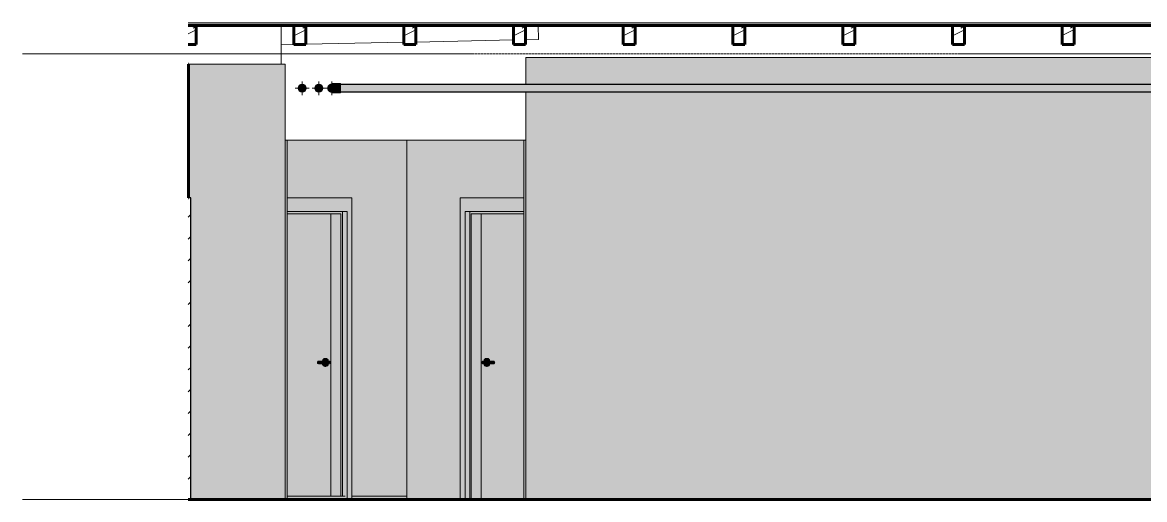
# Model space of a CAD drawing. Header units: inches. Extents: x 10304 to 16189, y 229 to 496.
# Drawn here: x 12030.8 to 12358, y 268 to 407.2 of the extents above; entities that cross this region are included whole.
import ezdxf

# ---------------------------------------------------------------- set-up
doc = ezdxf.new("R2010")
doc.units = ezdxf.units.IN
doc.header["$MEASUREMENT"] = 0
doc.linetypes.add('Grid Line 1_2_', pattern=[0.875, 0.5, -0.125, 0.125, -0.125])
for name, color, linetype, lineweight in [('0-2', 10, 'Continuous', 9), ('0-3', 50, 'Continuous', 5), ('A-DOOR', 31, 'Continuous', 18), ('A-DOOR-2', 31, 'Continuous', 9), ('A-DOOR-FRAM', 31, 'Continuous', 9), ('A-DOOR-FRAM-1', 31, 'Continuous', 18), ('A-DOOR-FRAM-2', 31, 'Continuous', 30), ('A-FLOR-2', 250, 'Continuous', 60), ('A-FLOR-LEVL-1', 51, 'Grid Line 1_2_', 9), ('A-FLOR-MCUT-1', 7, 'Continuous', 18), ('A-FLOR-PATT-1', 10, 'Continuous', 9), ('A-FLOR-PATT-2', 253, 'Continuous', 9), ('A-ROOF-1', 7, 'Continuous', 18), ('A-WALL-PATT-3', 111, 'Continuous', 9), ('I-WALL', 2, 'Continuous', 18), ('I-WALL-3', 2, 'Continuous', 5), ('I-WALL-4', 2, 'Continuous', 60), ('P-PIPE', 3, 'Continuous', 9), ('P-PIPE-1', 3, 'Continuous', 5), ('P-PIPE-CNTR', 3, 'Continuous', 9), ('S-BEAM', 12, 'Continuous', 9), ('S-BEAM-1', 10, 'Continuous', 9), ('S-BEAM-2', 250, 'Continuous', 60)]:
    doc.layers.add(name, color=color, linetype=linetype, lineweight=lineweight)
pattern_1 = [(216.87, (3.199, 7.997), (23.98977143, 15.99364286), [3.998, -35.986]), (206.565, (7.997, 5.598), (-7.9970807, -7.9966192), [8.941, -8.941]), (198.435, (7.997, 1.599), (-15.9938446, -7.99709826), [5.058, -20.23])]

# ---------------------------------------------------------------- blocks, each defined once
blk = doc.blocks.new('CTR - 1st Phase - Shell_rvt-2-INTERIOR ELEVATION - CORRIDOR NORTH _302_N_ - 3RD FLOOR - SOUTH WALL')
at = {"layer": 'A-FLOR-PATT-1'}
h = blk.add_hatch(dxfattribs=at)
h.set_pattern_fill('FP_9', color=256, style=0, pattern_type=2)
h.set_pattern_definition([(0, (0, 0), (0, 2.399), []), (315, (0, 0), (2.3985062, 0), [3.393, -3.393]), (45, (0, 0), (2.3985062, 0), [3.393, -3.393])])
h.paths.add_polyline_path([(-10396.01, 406.27), (-10352.45, 406.27), (-10352.46, 407.02), (-11746.33, 407.02), (-11746.31, 406.27), (-10417.79, 406.27)], flags=0)
at = {"layer": 'A-FLOR-PATT-2'}
h = blk.add_hatch(dxfattribs=at)
h.set_pattern_fill('FP_10', color=256, style=0, pattern_type=2)
h.set_pattern_definition([(0, (0, 0), (0, 4.5), []), (90, (0, 0), (-4.5, 3e-16), [])])
h.paths.add_polyline_path([(-10396.01, 407.02), (-10352.45, 407.02), (-10352.45, 407.18), (-11746.33, 407.18), (-11746.33, 407.02), (-10417.79, 407.02)], flags=0)
at = {"layer": 'A-FLOR-2'}
for p, q in [((-11746.33, 406.27), (-10352.45, 406.27)), ((-10352.45, 268), (-11746.33, 268))]:
    blk.add_line(p, q, dxfattribs=at)
at = {"layer": 'A-FLOR-MCUT-1'}
blk.add_line((-10352.45, 407.02), (-11746.33, 407.02), dxfattribs=at)
at = {"layer": 'A-ROOF-1'}
for p, q in [((-11719.24, 406.27), (-11719.24, 395)), ((-11647.86, 372.87), (-11718.11, 372.87))]:
    blk.add_line(p, q, dxfattribs=at)
blk = doc.blocks.new('LVL-Laminated Veneer Lumber - _2_SISTERED 4X6 PINE-2262742-INTERIOR ELEVATION - CORRIDOR NORTH _302_N_ - 3RD FLOOR - SOUTH WALL')
at = {"layer": 'S-BEAM-1'}
for p, q in [((-11719.24, 406.15), (-11715.5, 406.23)), ((-11644.27, 406.27), (-11644.18, 402.22)), ((-11713.64, 400.77), (-11719.24, 400.65)), ((-11683.5, 401.4), (-11712, 400.8)), ((-11651.5, 402.06), (-11680, 401.47)), ((-11644.18, 402.22), (-11648, 402.14))]:
    blk.add_line(p, q, dxfattribs=at)
blk = doc.blocks.new('LVL-Laminated Veneer Lumber - 4X6 S_ PINE - NO_ 1-V71-INTERIOR ELEVATION - CORRIDOR NORTH _302_N_ - 3RD FLOOR - SOUTH WALL')
at = {"layer": 'S-BEAM'}
h = blk.add_hatch(dxfattribs=at)
h.set_pattern_fill('FP_13', color=256, style=0, pattern_type=2)
h.set_pattern_definition(pattern_1)
h.paths.add_polyline_path([(-11491.5, 400.77), (-11488, 400.77), (-11488, 406.27), (-11491.5, 406.27)], flags=0)
at = {"layer": 'S-BEAM-2'}
for p, q in [((-11488, 406.27), (-11491.5, 406.27)), ((-11491.5, 406.27), (-11491.5, 400.77)), ((-11488, 400.77), (-11488, 406.27)), ((-11491.5, 400.77), (-11488, 400.77))]:
    blk.add_line(p, q, dxfattribs=at)
blk = doc.blocks.new('LVL-Laminated Veneer Lumber - 4X6 S_ PINE - NO_ 1-V72-INTERIOR ELEVATION - CORRIDOR NORTH _302_N_ - 3RD FLOOR - SOUTH WALL')
at = {"layer": 'S-BEAM'}
h = blk.add_hatch(dxfattribs=at)
h.set_pattern_fill('FP_13', color=256, style=0, pattern_type=2)
h.set_pattern_definition(pattern_1)
h.paths.add_polyline_path([(-11520, 400.77), (-11520, 406.27), (-11523.5, 406.27), (-11523.5, 400.77)], flags=0)
at = {"layer": 'S-BEAM-2'}
for p, q in [((-11520, 406.27), (-11523.5, 406.27)), ((-11523.5, 406.27), (-11523.5, 400.77)), ((-11520, 400.77), (-11520, 406.27)), ((-11523.5, 400.77), (-11520, 400.77))]:
    blk.add_line(p, q, dxfattribs=at)
blk = doc.blocks.new('LVL-Laminated Veneer Lumber - 4X6 S_ PINE - NO_ 1-2262216-INTERIOR ELEVATION - CORRIDOR NORTH _302_N_ - 3RD FLOOR - SOUTH WALL')
at = {"layer": 'S-BEAM'}
h = blk.add_hatch(dxfattribs=at)
h.set_pattern_fill('FP_13', color=256, style=0, pattern_type=2)
h.set_pattern_definition(pattern_1)
h.paths.add_polyline_path([(-11552, 400.77), (-11552, 406.27), (-11555.5, 406.27), (-11555.5, 400.77)], flags=0)
at = {"layer": 'S-BEAM-2'}
for p, q in [((-11552, 406.27), (-11555.5, 406.27)), ((-11555.5, 406.27), (-11555.5, 400.77)), ((-11552, 400.77), (-11552, 406.27)), ((-11555.5, 400.77), (-11552, 400.77))]:
    blk.add_line(p, q, dxfattribs=at)
blk = doc.blocks.new('LVL-Laminated Veneer Lumber - 4X6 S_ PINE - NO_ 1-V73-INTERIOR ELEVATION - CORRIDOR NORTH _302_N_ - 3RD FLOOR - SOUTH WALL')
at = {"layer": 'S-BEAM'}
h = blk.add_hatch(dxfattribs=at)
h.set_pattern_fill('FP_13', color=256, style=0, pattern_type=2)
h.set_pattern_definition(pattern_1)
h.paths.add_polyline_path([(-11587.5, 400.77), (-11584, 400.77), (-11584, 406.27), (-11587.5, 406.27)], flags=0)
at = {"layer": 'S-BEAM-2'}
for p, q in [((-11584, 406.27), (-11587.5, 406.27)), ((-11587.5, 406.27), (-11587.5, 400.77)), ((-11584, 400.77), (-11584, 406.27)), ((-11587.5, 400.77), (-11584, 400.77))]:
    blk.add_line(p, q, dxfattribs=at)
blk = doc.blocks.new('LVL-Laminated Veneer Lumber - 4X6 S_ PINE - NO_ 1-V74-INTERIOR ELEVATION - CORRIDOR NORTH _302_N_ - 3RD FLOOR - SOUTH WALL')
at = {"layer": 'S-BEAM'}
h = blk.add_hatch(dxfattribs=at)
h.set_pattern_fill('FP_13', color=256, style=0, pattern_type=2)
h.set_pattern_definition(pattern_1)
h.paths.add_polyline_path([(-11616, 400.77), (-11616, 406.27), (-11619.5, 406.27), (-11619.5, 400.77)], flags=0)
at = {"layer": 'S-BEAM-2'}
for p, q in [((-11616, 406.27), (-11619.5, 406.27)), ((-11619.5, 406.27), (-11619.5, 400.77)), ((-11616, 400.77), (-11616, 406.27)), ((-11619.5, 400.77), (-11616, 400.77))]:
    blk.add_line(p, q, dxfattribs=at)
blk = doc.blocks.new('LVL-Laminated Veneer Lumber - 4X6 S_ PINE - NO_ 1-V75-INTERIOR ELEVATION - CORRIDOR NORTH _302_N_ - 3RD FLOOR - SOUTH WALL')
at = {"layer": 'S-BEAM'}
h = blk.add_hatch(dxfattribs=at)
h.set_pattern_fill('FP_13', color=256, style=0, pattern_type=2)
h.set_pattern_definition(pattern_1)
h.paths.add_polyline_path([(-11648, 400.77), (-11648, 406.27), (-11651.5, 406.27), (-11651.5, 400.77)], flags=0)
at = {"layer": 'S-BEAM-2'}
for p, q in [((-11648, 406.27), (-11651.5, 406.27)), ((-11651.5, 406.27), (-11651.5, 400.77)), ((-11648, 400.77), (-11648, 406.27)), ((-11651.5, 400.77), (-11648, 400.77))]:
    blk.add_line(p, q, dxfattribs=at)
blk = doc.blocks.new('LVL-Laminated Veneer Lumber - 4X6 S_ PINE - NO_ 1-V76-INTERIOR ELEVATION - CORRIDOR NORTH _302_N_ - 3RD FLOOR - SOUTH WALL')
at = {"layer": 'S-BEAM'}
h = blk.add_hatch(dxfattribs=at)
h.set_pattern_fill('FP_13', color=256, style=0, pattern_type=2)
h.set_pattern_definition(pattern_1)
h.paths.add_polyline_path([(-11680, 400.77), (-11680, 406.27), (-11683.5, 406.27), (-11683.5, 400.77)], flags=0)
at = {"layer": 'S-BEAM-2'}
for p, q in [((-11680, 406.27), (-11683.5, 406.27)), ((-11683.5, 406.27), (-11683.5, 400.77)), ((-11680, 400.77), (-11680, 406.27)), ((-11683.5, 400.77), (-11680, 400.77))]:
    blk.add_line(p, q, dxfattribs=at)
blk = doc.blocks.new('LVL-Laminated Veneer Lumber - 4X6 S_ PINE - NO_ 1-V77-INTERIOR ELEVATION - CORRIDOR NORTH _302_N_ - 3RD FLOOR - SOUTH WALL')
at = {"layer": 'S-BEAM'}
h = blk.add_hatch(dxfattribs=at)
h.set_pattern_fill('FP_13', color=256, style=0, pattern_type=2)
h.set_pattern_definition(pattern_1)
h.paths.add_polyline_path([(-11712, 400.77), (-11712, 406.27), (-11715.5, 406.27), (-11715.5, 400.77)], flags=0)
at = {"layer": 'S-BEAM-2'}
for p, q in [((-11712, 406.27), (-11715.5, 406.27)), ((-11715.5, 406.27), (-11715.5, 400.77)), ((-11712, 400.77), (-11712, 406.27)), ((-11715.5, 400.77), (-11712, 400.77))]:
    blk.add_line(p, q, dxfattribs=at)
blk = doc.blocks.new('LVL-Laminated Veneer Lumber - 4X6 S_ PINE - NO_ 1-2360220-INTERIOR ELEVATION - CORRIDOR NORTH _302_N_ - 3RD FLOOR - SOUTH WALL')
at = {"layer": 'S-BEAM'}
h = blk.add_hatch(dxfattribs=at)
h.set_pattern_fill('FP_13', color=256, style=0, pattern_type=2)
h.set_pattern_definition(pattern_1)
h.paths.add_polyline_path([(-11746.33, 400.77), (-11744, 400.77), (-11744, 406.27), (-11746.33, 406.27)], flags=0)
at = {"layer": 'S-BEAM-2'}
for p, q in [((-11744, 406.27), (-11746.33, 406.27)), ((-11744, 400.77), (-11744, 406.27)), ((-11746.33, 400.77), (-11744, 400.77))]:
    blk.add_line(p, q, dxfattribs=at)
blk = doc.blocks.new('CTR - 1st Phase - Structure_rvt-2-INTERIOR ELEVATION - CORRIDOR NORTH _302_N_ - 3RD FLOOR - SOUTH WALL')
at = {"layer": '0-2'}
for name in ['LVL-Laminated Veneer Lumber - 4X6 S_ PINE - NO_ 1-2360220-INTERIOR ELEVATION - CORRIDOR NORTH _302_N_ - 3RD FLOOR - SOUTH WALL', 'LVL-Laminated Veneer Lumber - _2_SISTERED 4X6 PINE-2262742-INTERIOR ELEVATION - CORRIDOR NORTH _302_N_ - 3RD FLOOR - SOUTH WALL', 'LVL-Laminated Veneer Lumber - 4X6 S_ PINE - NO_ 1-V77-INTERIOR ELEVATION - CORRIDOR NORTH _302_N_ - 3RD FLOOR - SOUTH WALL', 'LVL-Laminated Veneer Lumber - 4X6 S_ PINE - NO_ 1-V76-INTERIOR ELEVATION - CORRIDOR NORTH _302_N_ - 3RD FLOOR - SOUTH WALL', 'LVL-Laminated Veneer Lumber - 4X6 S_ PINE - NO_ 1-V75-INTERIOR ELEVATION - CORRIDOR NORTH _302_N_ - 3RD FLOOR - SOUTH WALL', 'LVL-Laminated Veneer Lumber - 4X6 S_ PINE - NO_ 1-V74-INTERIOR ELEVATION - CORRIDOR NORTH _302_N_ - 3RD FLOOR - SOUTH WALL', 'LVL-Laminated Veneer Lumber - 4X6 S_ PINE - NO_ 1-V73-INTERIOR ELEVATION - CORRIDOR NORTH _302_N_ - 3RD FLOOR - SOUTH WALL', 'LVL-Laminated Veneer Lumber - 4X6 S_ PINE - NO_ 1-2262216-INTERIOR ELEVATION - CORRIDOR NORTH _302_N_ - 3RD FLOOR - SOUTH WALL', 'LVL-Laminated Veneer Lumber - 4X6 S_ PINE - NO_ 1-V72-INTERIOR ELEVATION - CORRIDOR NORTH _302_N_ - 3RD FLOOR - SOUTH WALL', 'LVL-Laminated Veneer Lumber - 4X6 S_ PINE - NO_ 1-V71-INTERIOR ELEVATION - CORRIDOR NORTH _302_N_ - 3RD FLOOR - SOUTH WALL']:
    blk.add_blockref(name, (0, 0), dxfattribs=at)
blk = doc.blocks.new('Elbow - PVC - Sch 40 - Standard-V41-INTERIOR ELEVATION - CORRIDOR NORTH _302_N_ - 3RD FLOOR - SOUTH WALL')
at = {"layer": 'P-PIPE'}
for points in [[(-11703.77, 388), (-11703.12, 388), (-11703.12, 389.34), (-11704.63, 389.33), (-11704.91, 389.27), (-11705.17, 389.16), (-11705.49, 388.89), (-11705.65, 388.67), (-11705.79, 388.35), (-11705.83, 388), (-11703.9, 388)], [(-11703.12, 388), (-11701.96, 388), (-11701.96, 389.34), (-11703.12, 389.34), (-11703.12, 388.35)], [(-11701.96, 386.66), (-11701.96, 388), (-11703.12, 388), (-11703.12, 386.66), (-11702.77, 386.66)]]:
    blk.add_hatch(color=256, dxfattribs=at).paths.add_polyline_path(points, flags=0)
h = blk.add_hatch(color=256, dxfattribs=at)
h.paths.add_polyline_path([(-11703.12, 386.66), (-11703.12, 388), (-11705.83, 388), (-11705.77, 387.61), (-11705.61, 387.27), (-11705.38, 387.01), (-11705.09, 386.81), (-11704.75, 386.69), (-11704.19, 386.66), (-11704.19, 386.67), (-11703.45, 386.66), (-11703.36, 386.66)], flags=0)
h.paths.add_polyline_path([(-11704.49, 386.66), (-11704.58, 386.67), (-11704.49, 386.66)], flags=0)
for p, q in [((-11701.96, 389.34), (-11703.12, 389.34)), ((-11703.12, 386.66), (-11701.96, 386.66)), ((-11701.96, 389.34), (-11701.96, 388)), ((-11701.96, 388), (-11701.96, 386.66))]:
    blk.add_line(p, q, dxfattribs=at)
at = {"layer": 'P-PIPE', "flags": 128}
for points in [[(-11703.12, 389.34), (-11703.17, 389.34), (-11703.23, 389.34), (-11703.28, 389.34), (-11703.33, 389.34), (-11703.39, 389.34), (-11703.44, 389.34), (-11703.5, 389.34), (-11703.55, 389.34), (-11703.6, 389.34), (-11703.65, 389.34), (-11703.7, 389.34), (-11703.75, 389.34), (-11703.8, 389.34), (-11703.85, 389.34), (-11703.89, 389.34), (-11703.94, 389.34), (-11703.98, 389.34), (-11704.02, 389.34), (-11704.06, 389.34), (-11704.1, 389.34), (-11704.14, 389.34), (-11704.18, 389.34), (-11704.21, 389.34), (-11704.24, 389.34), (-11704.27, 389.34), (-11704.3, 389.34), (-11704.33, 389.34), (-11704.35, 389.34), (-11704.38, 389.34), (-11704.4, 389.34), (-11704.42, 389.34), (-11704.43, 389.34), (-11704.45, 389.34), (-11704.46, 389.34), (-11704.47, 389.34), (-11704.48, 389.34), (-11704.48, 389.34), (-11704.49, 389.34), (-11704.49, 389.34), (-11704.49, 389.34)], [(-11704.49, 386.66), (-11704.49, 386.66), (-11704.49, 386.66), (-11704.48, 386.66), (-11704.47, 386.66), (-11704.46, 386.66), (-11704.45, 386.66), (-11704.44, 386.66), (-11704.42, 386.66), (-11704.4, 386.66), (-11704.38, 386.66), (-11704.36, 386.66), (-11704.34, 386.66), (-11704.31, 386.66), (-11704.28, 386.66), (-11704.25, 386.66), (-11704.22, 386.66), (-11704.18, 386.66), (-11704.15, 386.66), (-11704.11, 386.66), (-11704.07, 386.66), (-11704.03, 386.66), (-11703.99, 386.66), (-11703.95, 386.66), (-11703.9, 386.66), (-11703.86, 386.66), (-11703.81, 386.66), (-11703.76, 386.66), (-11703.71, 386.66), (-11703.66, 386.66), (-11703.61, 386.66), (-11703.56, 386.66), (-11703.51, 386.66), (-11703.46, 386.66), (-11703.4, 386.66), (-11703.35, 386.66), (-11703.29, 386.66), (-11703.24, 386.66), (-11703.19, 386.66), (-11703.13, 386.66), (-11703.12, 386.66)]]:
    blk.add_lwpolyline(points, dxfattribs=at)
at = {"layer": 'P-PIPE'}
blk.add_arc((-11704.49, 388), 1.34, 271.5039, 272.7875, dxfattribs=at)
blk = doc.blocks.new('HOLLOW METAL - UNIT DOOR-2191978-INTERIOR ELEVATION - CORRIDOR NORTH _302_N_ - 3RD FLOOR - SOUTH WALL')
at = {"layer": 'A-DOOR'}
h = blk.add_hatch(color=256, dxfattribs=at)
h.paths.add_polyline_path([(-11660.88, 268), (-11648.49, 268), (-11648.49, 351.38), (-11660.88, 351.38), (-11660.88, 302.77)], flags=0)
h.paths.add_polyline_path([(-11657.24, 308.39), (-11657.31, 308.38), (-11657.28, 308.38)], flags=0)
h.paths.add_polyline_path([(-11659.18, 306.82), (-11659.4, 306.82), (-11659.61, 306.86), (-11659.81, 306.98), (-11659.99, 307.16), (-11660.12, 307.41), (-11660.2, 307.61), (-11660.43, 307.62), (-11660.66, 307.79), (-11660.7, 308), (-11660.64, 308.24), (-11660.42, 308.38), (-11660.18, 308.39), (-11660.12, 308.59), (-11659.99, 308.84), (-11659.81, 309.02), (-11659.61, 309.14), (-11659.4, 309.18), (-11659.12, 309.17), (-11658.96, 309.14), (-11658.76, 309.02), (-11658.56, 308.79), (-11658.45, 308.59), (-11658.39, 308.39), (-11657.17, 308.38), (-11657.1, 308.34), (-11657.04, 308.28), (-11656.97, 308.1), (-11656.97, 307.9), (-11657, 307.8), (-11657.1, 307.66), (-11657.17, 307.62), (-11657.31, 307.61), (-11658.39, 307.61), (-11658.45, 307.41), (-11658.62, 307.12), (-11658.81, 306.95), (-11658.96, 306.86), (-11659.17, 306.82)], flags=0)
h.paths.add_polyline_path([(-11660.44, 307.62), (-11660.46, 307.64), (-11660.44, 307.62)], flags=0)
for points in [[(-11660.46, 308), (-11660.44, 308), (-11660.4, 308.2), (-11660.3, 308.34), (-11660.26, 308.39), (-11660.36, 308.38), (-11660.46, 308.37), (-11660.57, 308.29), (-11660.66, 308.22), (-11660.7, 308), (-11660.49, 308)], [(-11660.23, 307.61), (-11660.24, 307.62), (-11660.34, 307.7), (-11660.36, 307.72), (-11660.43, 307.9), (-11660.46, 308), (-11660.7, 308), (-11660.64, 307.76), (-11660.4, 307.62), (-11660.23, 307.61)], [(-11659.21, 308), (-11657.52, 308), (-11657.48, 308.2), (-11657.38, 308.34), (-11657.31, 308.38), (-11657.31, 308.39), (-11660.23, 308.38), (-11660.33, 308.31), (-11660.36, 308.28), (-11660.43, 308.1), (-11660.44, 308), (-11659.4, 308)], [(-11658.46, 307.61), (-11657.31, 307.62), (-11657.38, 307.66), (-11657.44, 307.72), (-11657.51, 307.9), (-11657.52, 308), (-11660.44, 308), (-11660.4, 307.8), (-11660.3, 307.66), (-11660.18, 307.61), (-11660.16, 307.61), (-11658.56, 307.61)], [(-11658.59, 308.39), (-11658.39, 308.39), (-11658.45, 308.59), (-11658.59, 308.84), (-11658.81, 309.05), (-11658.98, 309.14), (-11659.21, 309.18), (-11659.4, 309.18), (-11659.18, 309.14), (-11658.98, 309.02), (-11658.81, 308.84), (-11658.67, 308.59), (-11658.6, 308.39)], [(-11659.2, 306.82), (-11659.07, 306.84), (-11658.96, 306.86), (-11658.76, 306.98), (-11658.56, 307.21), (-11658.43, 307.47), (-11658.39, 307.61), (-11658.62, 307.61), (-11658.67, 307.41), (-11658.85, 307.12), (-11658.98, 306.98), (-11659.21, 306.85), (-11659.4, 306.82), (-11659.21, 306.82)], [(-11657.24, 307.61), (-11657.17, 307.62), (-11657.1, 307.66), (-11657, 307.8), (-11656.97, 307.9), (-11656.98, 308.12), (-11657.04, 308.28), (-11657.1, 308.34), (-11657.17, 308.38), (-11657.28, 308.38), (-11657.38, 308.34), (-11657.44, 308.28), (-11657.51, 308.1), (-11657.51, 307.9), (-11657.44, 307.72), (-11657.31, 307.62)]]:
    blk.add_hatch(color=256, dxfattribs=at).paths.add_polyline_path(points, flags=0)
h = blk.add_hatch(color=256, dxfattribs=at)
h.paths.add_polyline_path([(-11659.4, 306.82), (-11659.18, 306.86), (-11658.98, 306.98), (-11658.81, 307.16), (-11658.67, 307.41), (-11658.64, 307.61), (-11660.18, 307.6), (-11660.12, 307.41), (-11659.95, 307.12), (-11659.81, 306.98), (-11659.61, 306.86)], flags=0)
h.paths.add_polyline_path([(-11660.18, 308.39), (-11660.1, 308.39), (-11658.62, 308.39), (-11658.71, 308.66), (-11658.81, 308.84), (-11658.98, 309.02), (-11659.21, 309.15), (-11659.4, 309.18), (-11659.61, 309.14), (-11659.81, 309.02), (-11659.99, 308.84), (-11660.14, 308.51), (-11660.18, 308.39)], flags=0)
at = {"layer": 'A-DOOR-FRAM-1'}
for points in [[(-11666.5, 268), (-11665.61, 268), (-11665.61, 352), (-11648.49, 352), (-11648.49, 356), (-11667.03, 356), (-11667.03, 268)], [(-11664.24, 268), (-11664.24, 352), (-11665.61, 352), (-11665.61, 268)], [(-11664.24, 268), (-11663.8, 268), (-11663.8, 351.38), (-11648.49, 351.38), (-11648.49, 352), (-11664.24, 352), (-11664.24, 302.77)], [(-11661.19, 268), (-11660.88, 268), (-11660.88, 351.38), (-11663.8, 351.38), (-11663.8, 268), (-11661.37, 268)]]:
    blk.add_hatch(color=256, dxfattribs=at).paths.add_polyline_path(points, flags=0)
at = {"layer": 'A-DOOR-2'}
for p, q in [((-11660.14, 308.39), (-11660.16, 308.39)), ((-11657.24, 308.39), (-11660.16, 308.39)), ((-11660.16, 307.61), (-11660.14, 307.61)), ((-11660.16, 307.61), (-11657.24, 307.61)), ((-11659.17, 309.18), (-11659.4, 309.18)), ((-11659.4, 306.82), (-11659.17, 306.82))]:
    blk.add_line(p, q, dxfattribs=at)
at = {"layer": 'A-DOOR-2', "flags": 128}
for points in [[(-11660.73, 308), (-11660.73, 308.02), (-11660.73, 308.03), (-11660.73, 308.05), (-11660.72, 308.06), (-11660.72, 308.08), (-11660.72, 308.09), (-11660.71, 308.11), (-11660.71, 308.12), (-11660.7, 308.14), (-11660.7, 308.15), (-11660.69, 308.17), (-11660.69, 308.18), (-11660.68, 308.2), (-11660.67, 308.21), (-11660.66, 308.22), (-11660.65, 308.24), (-11660.64, 308.25), (-11660.63, 308.26), (-11660.62, 308.27), (-11660.61, 308.28), (-11660.6, 308.29), (-11660.59, 308.3), (-11660.57, 308.31), (-11660.56, 308.32), (-11660.55, 308.33), (-11660.54, 308.34), (-11660.52, 308.35), (-11660.51, 308.35), (-11660.49, 308.36), (-11660.48, 308.37), (-11660.46, 308.37), (-11660.45, 308.38), (-11660.43, 308.38), (-11660.42, 308.38), (-11660.4, 308.39), (-11660.39, 308.39), (-11660.37, 308.39), (-11660.36, 308.39), (-11660.34, 308.39), (-11660.34, 308.39)], [(-11660.34, 307.61), (-11660.35, 307.61), (-11660.37, 307.61), (-11660.38, 307.61), (-11660.4, 307.61), (-11660.41, 307.61), (-11660.43, 307.62), (-11660.44, 307.62), (-11660.46, 307.63), (-11660.47, 307.63), (-11660.49, 307.64), (-11660.5, 307.64), (-11660.52, 307.65), (-11660.53, 307.66), (-11660.54, 307.67), (-11660.56, 307.68), (-11660.57, 307.68), (-11660.58, 307.69), (-11660.6, 307.7), (-11660.61, 307.71), (-11660.62, 307.73), (-11660.63, 307.74), (-11660.64, 307.75), (-11660.65, 307.76), (-11660.66, 307.77), (-11660.67, 307.79), (-11660.68, 307.8), (-11660.68, 307.81), (-11660.69, 307.83), (-11660.7, 307.84), (-11660.7, 307.86), (-11660.71, 307.87), (-11660.71, 307.89), (-11660.72, 307.9), (-11660.72, 307.92), (-11660.72, 307.93), (-11660.73, 307.95), (-11660.73, 307.96), (-11660.73, 307.98), (-11660.73, 308), (-11660.73, 308)], [(-11660.16, 308.39), (-11660.18, 308.39), (-11660.19, 308.39), (-11660.21, 308.39), (-11660.22, 308.39), (-11660.24, 308.39), (-11660.25, 308.39), (-11660.26, 308.39), (-11660.27, 308.39), (-11660.28, 308.39), (-11660.29, 308.39), (-11660.3, 308.39), (-11660.31, 308.39), (-11660.32, 308.39), (-11660.32, 308.39), (-11660.33, 308.39), (-11660.33, 308.39), (-11660.33, 308.39), (-11660.33, 308.39), (-11660.34, 308.39), (-11660.34, 308.39)], [(-11660.34, 308.39), (-11660.34, 308.39), (-11660.33, 308.39), (-11660.33, 308.39), (-11660.33, 308.39), (-11660.32, 308.39), (-11660.32, 308.39), (-11660.31, 308.39), (-11660.31, 308.39), (-11660.3, 308.39), (-11660.29, 308.39), (-11660.28, 308.39), (-11660.27, 308.39), (-11660.26, 308.39), (-11660.25, 308.39), (-11660.23, 308.39), (-11660.22, 308.39), (-11660.2, 308.39), (-11660.19, 308.39), (-11660.17, 308.39), (-11660.16, 308.39)], [(-11660.16, 307.61), (-11660.18, 307.61), (-11660.19, 307.61), (-11660.21, 307.61), (-11660.22, 307.61), (-11660.24, 307.61), (-11660.25, 307.61), (-11660.26, 307.61), (-11660.27, 307.61), (-11660.28, 307.61), (-11660.29, 307.61), (-11660.3, 307.61), (-11660.31, 307.61), (-11660.32, 307.61), (-11660.32, 307.61), (-11660.33, 307.61), (-11660.33, 307.61), (-11660.33, 307.61), (-11660.33, 307.61), (-11660.34, 307.61), (-11660.34, 307.61)], [(-11660.34, 307.61), (-11660.34, 307.61), (-11660.33, 307.61), (-11660.33, 307.61), (-11660.33, 307.61), (-11660.32, 307.61), (-11660.32, 307.61), (-11660.31, 307.61), (-11660.31, 307.61), (-11660.3, 307.61), (-11660.29, 307.61), (-11660.28, 307.61), (-11660.27, 307.61), (-11660.26, 307.61), (-11660.25, 307.61), (-11660.23, 307.61), (-11660.22, 307.61), (-11660.2, 307.61), (-11660.19, 307.61), (-11660.17, 307.61), (-11660.16, 307.61)]]:
    blk.add_lwpolyline(points, dxfattribs=at)
at = {"layer": 'A-DOOR-2'}
for centre, major_axis, start_param, end_param in [((-11659.4, 308), (0, 1.18), 5.055073, 7.514078), ((-11659.4, 308), (0, 1.18), 1.9107, 4.369705), ((-11659.17, 308), (0, 1.18), 5.055073, 6.283185), ((-11659.17, 308), (0, 1.18), 3.141593, 4.369705), ((-11657.24, 308), (0, 0.394), 4.712389, 7.853982), ((-11657.24, 308), (0, 0.394), 1.570796, 4.712389)]:
    blk.add_ellipse(centre, major_axis=major_axis, ratio=0.707107, start_param=start_param, end_param=end_param, dxfattribs=at)
at = {"layer": 'A-DOOR-FRAM'}
for p, q in [((-11648.49, 356), (-11667.03, 356)), ((-11667.03, 356), (-11667.03, 268)), ((-11665.61, 352), (-11648.49, 352)), ((-11665.61, 268), (-11665.61, 352)), ((-11664.24, 352), (-11664.24, 268)), ((-11663.8, 351.38), (-11648.49, 351.38)), ((-11663.8, 268), (-11663.8, 351.38)), ((-11660.88, 351.38), (-11660.88, 268))]:
    blk.add_line(p, q, dxfattribs=at)
blk = doc.blocks.new('HOLLOW METAL - UNIT DOOR-V79-INTERIOR ELEVATION - CORRIDOR NORTH _302_N_ - 3RD FLOOR - SOUTH WALL')
at = {"layer": 'A-DOOR'}
h = blk.add_hatch(color=256, dxfattribs=at)
h.paths.add_polyline_path([(-11704.75, 269), (-11704.75, 351.38), (-11717.49, 351.38), (-11717.49, 269)], flags=0)
h.paths.add_polyline_path([(-11706.46, 306.82), (-11706.68, 306.86), (-11706.88, 306.98), (-11707.08, 307.21), (-11707.2, 307.47), (-11707.24, 307.61), (-11708.47, 307.62), (-11708.54, 307.66), (-11708.64, 307.8), (-11708.67, 307.9), (-11708.67, 308.1), (-11708.59, 308.28), (-11708.54, 308.34), (-11708.47, 308.38), (-11708.33, 308.39), (-11707.24, 308.39), (-11707.19, 308.59), (-11707.05, 308.84), (-11706.83, 309.05), (-11706.66, 309.14), (-11706.46, 309.18), (-11706.24, 309.18), (-11706.02, 309.14), (-11705.82, 309.02), (-11705.65, 308.84), (-11705.49, 308.5), (-11705.44, 308.39), (-11705.23, 308.38), (-11705.18, 308.37), (-11705.08, 308.3), (-11704.98, 308.22), (-11704.94, 308), (-11704.99, 307.77), (-11705.23, 307.62), (-11705.46, 307.6), (-11705.52, 307.41), (-11705.69, 307.12), (-11705.82, 306.98), (-11706.02, 306.86), (-11706.24, 306.82), (-11706.46, 306.82)], flags=0)
h.paths.add_polyline_path([(-11708.33, 307.62), (-11708.21, 307.71), (-11708.28, 307.66)], flags=0)
for points in [[(-11708.4, 307.61), (-11708.33, 307.62), (-11708.2, 307.72), (-11708.13, 307.9), (-11708.13, 308.1), (-11708.21, 308.29), (-11708.26, 308.34), (-11708.4, 308.39), (-11708.47, 308.38), (-11708.54, 308.34), (-11708.59, 308.28), (-11708.67, 308.1), (-11708.67, 307.9), (-11708.64, 307.8), (-11708.54, 307.66), (-11708.47, 307.62)], [(-11705.41, 308), (-11705.2, 308), (-11705.23, 308.2), (-11705.34, 308.34), (-11705.46, 308.39), (-11705.51, 308.39), (-11708.33, 308.38), (-11708.21, 308.29), (-11708.2, 308.28), (-11708.13, 308.1), (-11708.12, 308), (-11705.49, 308)], [(-11705.72, 307.61), (-11705.4, 307.62), (-11705.34, 307.66), (-11705.25, 307.78), (-11705.21, 307.9), (-11705.2, 308), (-11708.12, 308), (-11708.16, 307.8), (-11708.26, 307.66), (-11708.33, 307.62), (-11708.33, 307.61), (-11705.77, 307.61)], [(-11707.02, 308.39), (-11706.96, 308.59), (-11706.83, 308.84), (-11706.66, 309.02), (-11706.46, 309.14), (-11706.24, 309.18), (-11706.46, 309.18), (-11706.68, 309.14), (-11706.88, 309.02), (-11707.08, 308.79), (-11707.2, 308.53), (-11707.24, 308.39), (-11707.04, 308.39)], [(-11706.46, 306.82), (-11706.24, 306.82), (-11706.46, 306.86), (-11706.66, 306.98), (-11706.85, 307.2), (-11706.96, 307.41), (-11707.02, 307.61), (-11707.24, 307.61), (-11707.19, 307.41), (-11707.01, 307.12), (-11706.83, 306.95), (-11706.68, 306.86), (-11706.52, 306.83)], [(-11705.2, 308), (-11704.94, 308), (-11705, 308.24), (-11705.23, 308.38), (-11705.38, 308.37), (-11705.3, 308.3), (-11705.28, 308.28), (-11705.21, 308.1), (-11705.2, 308.05)]]:
    blk.add_hatch(color=256, dxfattribs=at).paths.add_polyline_path(points, flags=0)
h = blk.add_hatch(color=256, dxfattribs=at)
h.paths.add_polyline_path([(-11706.24, 306.82), (-11706.02, 306.86), (-11705.82, 306.98), (-11705.65, 307.16), (-11705.49, 307.5), (-11705.48, 307.61), (-11707.02, 307.61), (-11706.96, 307.41), (-11706.79, 307.12), (-11706.66, 306.98), (-11706.46, 306.86)], flags=0)
h.paths.add_polyline_path([(-11705.46, 308.39), (-11705.52, 308.59), (-11705.65, 308.84), (-11705.82, 309.02), (-11706.02, 309.14), (-11706.24, 309.18), (-11706.46, 309.14), (-11706.66, 309.02), (-11706.85, 308.8), (-11706.96, 308.59), (-11707.01, 308.39), (-11705.47, 308.39)], flags=0)
h = blk.add_hatch(color=256, dxfattribs=at)
h.paths.add_polyline_path([(-11705.4, 307.61), (-11705.16, 307.64), (-11705.05, 307.72), (-11704.98, 307.8), (-11704.94, 308), (-11705.2, 308), (-11705.23, 307.8), (-11705.34, 307.66), (-11705.41, 307.61)], flags=0)
h.paths.add_polyline_path([(-11705.2, 307.62), (-11705.18, 307.64), (-11705.2, 307.62)], flags=0)
at = {"layer": 'A-DOOR-FRAM-1'}
for points in [[(-11698.61, 268), (-11698.61, 356), (-11717.49, 356), (-11717.49, 352), (-11700.03, 352), (-11700.03, 268)], [(-11701.84, 269), (-11701.4, 269), (-11701.4, 352), (-11717.49, 352), (-11717.49, 351.38), (-11701.84, 351.38), (-11701.84, 302.77)], [(-11701.84, 269), (-11701.84, 351.38), (-11704.75, 351.38), (-11704.75, 269), (-11702.77, 269)], [(-11700.56, 268), (-11700.03, 268), (-11700.03, 352), (-11701.4, 352), (-11701.4, 269), (-11700.56, 269)]]:
    blk.add_hatch(color=256, dxfattribs=at).paths.add_polyline_path(points, flags=0)
at = {"layer": 'A-DOOR-2'}
for p, q in [((-11705.47, 308.39), (-11708.4, 308.39)), ((-11708.4, 307.61), (-11705.47, 307.61)), ((-11706.24, 309.18), (-11706.46, 309.18)), ((-11705.47, 308.39), (-11705.49, 308.39)), ((-11705.49, 307.61), (-11705.47, 307.61)), ((-11706.46, 306.82), (-11706.24, 306.82))]:
    blk.add_line(p, q, dxfattribs=at)
at = {"layer": 'A-DOOR-2', "flags": 128}
for points in [[(-11705.47, 308.39), (-11705.46, 308.39), (-11705.44, 308.39), (-11705.43, 308.39), (-11705.41, 308.39), (-11705.4, 308.39), (-11705.39, 308.39), (-11705.38, 308.39), (-11705.36, 308.39), (-11705.35, 308.39), (-11705.35, 308.39), (-11705.34, 308.39), (-11705.33, 308.39), (-11705.32, 308.39), (-11705.32, 308.39), (-11705.31, 308.39), (-11705.31, 308.39), (-11705.31, 308.39), (-11705.3, 308.39), (-11705.3, 308.39), (-11705.3, 308.39)], [(-11705.3, 308.39), (-11705.3, 308.39), (-11705.3, 308.39), (-11705.31, 308.39), (-11705.31, 308.39), (-11705.31, 308.39), (-11705.32, 308.39), (-11705.32, 308.39), (-11705.33, 308.39), (-11705.34, 308.39), (-11705.35, 308.39), (-11705.36, 308.39), (-11705.37, 308.39), (-11705.38, 308.39), (-11705.39, 308.39), (-11705.41, 308.39), (-11705.42, 308.39), (-11705.43, 308.39), (-11705.45, 308.39), (-11705.46, 308.39), (-11705.47, 308.39)], [(-11705.47, 307.61), (-11705.46, 307.61), (-11705.44, 307.61), (-11705.43, 307.61), (-11705.41, 307.61), (-11705.4, 307.61), (-11705.39, 307.61), (-11705.38, 307.61), (-11705.36, 307.61), (-11705.35, 307.61), (-11705.35, 307.61), (-11705.34, 307.61), (-11705.33, 307.61), (-11705.32, 307.61), (-11705.32, 307.61), (-11705.31, 307.61), (-11705.31, 307.61), (-11705.31, 307.61), (-11705.3, 307.61), (-11705.3, 307.61), (-11705.3, 307.61)], [(-11705.3, 307.61), (-11705.3, 307.61), (-11705.3, 307.61), (-11705.31, 307.61), (-11705.31, 307.61), (-11705.31, 307.61), (-11705.32, 307.61), (-11705.32, 307.61), (-11705.33, 307.61), (-11705.34, 307.61), (-11705.35, 307.61), (-11705.36, 307.61), (-11705.37, 307.61), (-11705.38, 307.61), (-11705.39, 307.61), (-11705.41, 307.61), (-11705.42, 307.61), (-11705.43, 307.61), (-11705.45, 307.61), (-11705.46, 307.61), (-11705.47, 307.61)], [(-11705.3, 308.39), (-11705.29, 308.39), (-11705.27, 308.39), (-11705.25, 308.39), (-11705.24, 308.39), (-11705.22, 308.39), (-11705.21, 308.38), (-11705.19, 308.38), (-11705.18, 308.37), (-11705.16, 308.37), (-11705.15, 308.36), (-11705.13, 308.36), (-11705.12, 308.35), (-11705.11, 308.34), (-11705.09, 308.33), (-11705.08, 308.32), (-11705.07, 308.32), (-11705.05, 308.31), (-11705.04, 308.3), (-11705.03, 308.29), (-11705.02, 308.27), (-11705.01, 308.26), (-11705, 308.25), (-11704.99, 308.24), (-11704.98, 308.23), (-11704.97, 308.21), (-11704.96, 308.2), (-11704.95, 308.19), (-11704.95, 308.17), (-11704.94, 308.16), (-11704.94, 308.14), (-11704.93, 308.13), (-11704.92, 308.11), (-11704.92, 308.1), (-11704.92, 308.08), (-11704.91, 308.07), (-11704.91, 308.05), (-11704.91, 308.04), (-11704.91, 308.02), (-11704.91, 308), (-11704.91, 308)], [(-11704.91, 308), (-11704.91, 307.98), (-11704.91, 307.97), (-11704.91, 307.95), (-11704.91, 307.94), (-11704.92, 307.92), (-11704.92, 307.91), (-11704.92, 307.89), (-11704.93, 307.88), (-11704.93, 307.86), (-11704.94, 307.85), (-11704.95, 307.83), (-11704.95, 307.82), (-11704.96, 307.8), (-11704.97, 307.79), (-11704.98, 307.78), (-11704.99, 307.76), (-11705, 307.75), (-11705.01, 307.74), (-11705.02, 307.73), (-11705.03, 307.72), (-11705.04, 307.71), (-11705.05, 307.7), (-11705.06, 307.69), (-11705.08, 307.68), (-11705.09, 307.67), (-11705.1, 307.66), (-11705.12, 307.65), (-11705.13, 307.65), (-11705.14, 307.64), (-11705.16, 307.63), (-11705.17, 307.63), (-11705.19, 307.62), (-11705.2, 307.62), (-11705.22, 307.62), (-11705.24, 307.61), (-11705.25, 307.61), (-11705.27, 307.61), (-11705.28, 307.61), (-11705.3, 307.61), (-11705.3, 307.61)]]:
    blk.add_lwpolyline(points, dxfattribs=at)
at = {"layer": 'A-DOOR-2'}
for centre, major_axis, start_param, end_param in [((-11708.4, 308), (0, 0.394), 4.712389, 7.853982), ((-11708.4, 308), (0, 0.394), 1.570796, 4.712389), ((-11706.46, 308), (0, 1.18), 0, 1.228112), ((-11706.46, 308), (0, 1.18), 1.91348, 3.141593), ((-11706.24, 308), (0, 1.18), 5.052293, 7.511298), ((-11706.24, 308), (0, 1.18), 1.91348, 4.372485)]:
    blk.add_ellipse(centre, major_axis=major_axis, ratio=0.707107, start_param=start_param, end_param=end_param, dxfattribs=at)
at = {"layer": 'A-DOOR-FRAM'}
for p, q in [((-11698.61, 356), (-11717.49, 356)), ((-11698.61, 268), (-11698.61, 356)), ((-11717.49, 352), (-11700.03, 352)), ((-11717.49, 351.38), (-11701.84, 351.38)), ((-11704.75, 269), (-11704.75, 351.38)), ((-11701.84, 351.38), (-11701.84, 269)), ((-11701.4, 269), (-11701.4, 352)), ((-11700.03, 352), (-11700.03, 268))]:
    blk.add_line(p, q, dxfattribs=at)
blk = doc.blocks.new('HOLLOW METAL - UNIT DOOR-V81-INTERIOR ELEVATION - CORRIDOR NORTH _302_N_ - 3RD FLOOR - SOUTH WALL')
at = {"layer": 'A-DOOR-2'}
h = blk.add_hatch(dxfattribs=at)
h.set_pattern_fill('FP_16', color=256, style=0, pattern_type=2)
h.set_pattern_definition([(45, (0, 0), (-3.1819805, 3.1819805), [])])
h.paths.add_polyline_path([(-11746.33, 268), (-11745.56, 268), (-11745.56, 356), (-11746.33, 356), (-11746.33, 268.23)], flags=0)
at = {"layer": 'A-DOOR-FRAM-2'}
for p, q in [((-11745.56, 356), (-11746.33, 356)), ((-11745.56, 268), (-11745.56, 356)), ((-11746.33, 268), (-11745.56, 268))]:
    blk.add_line(p, q, dxfattribs=at)

msp = doc.modelspace()

# ---------------------------------------------------------------- hatches: boundary and pattern name
at = {"layer": 'A-WALL-PATT-3'}
h = msp.add_hatch(dxfattribs=at)
h.set_pattern_fill('FP_14', color=256, style=0, pattern_type=2)
h.set_pattern_definition([(0, (23825.4614, 0), (15.36, 3.84), [0.634, -10.886, 0.634, -10.886, -61.44]), (0, (23825.4614, 0), (15.36, 3.84), [-23.04, 0.634, -22.406, 0.634, -10.886, -26.88]), (0, (23825.4614, 0), (15.36, 3.84), [-57.6, 0.634, -7.046, 0.634, -18.566]), (120, (23831.2214, 1.92), (-11.0055376, 11.3821502), [0.634, -10.886, 0.634, -10.886, -61.44]), (120, (23831.2214, 1.92), (-11.0055376, 11.3821502), [-23.04, 0.634, -22.406, 0.634, -10.886, -26.88]), (120, (23831.2214, 1.92), (-11.0055376, 11.3821502), [-57.6, 0.634, -7.046, 0.634, -18.566]), (240, (23833.1414, 9.6), (-4.3544624, -15.2221502), [0.634, -10.886, 0.634, -10.886, -61.44]), (240, (23833.1414, 9.6), (-4.3544624, -15.2221502), [-23.04, 0.634, -22.406, 0.634, -10.886, -26.88]), (240, (23833.1414, 9.6), (-4.3544624, -15.2221502), [-57.6, 0.634, -7.046, 0.634, -18.566])])
h.paths.add_polyline_path([(12079.13, 356), (12079.15, 356), (12079.13, 372.38)], flags=0)
at = {"layer": 'I-WALL'}
msp.add_hatch(color=256, dxfattribs=at).paths.add_polyline_path([(12176.97, 268), (12177.6, 268), (12177.6, 372.87), (12176.97, 372.87), (12176.97, 302.77)], flags=0)
at = {"layer": 'I-WALL-3'}
h = msp.add_hatch(color=256, dxfattribs=at)
h.paths.add_polyline_path([(12177.6, 268), (12569.2, 268), (12569.2, 386.81), (12177.6, 386.81), (12177.6, 302.77)], flags=0)
h.paths.add_polyline_path([(12427.6, 389.19), (12569.2, 389.19), (12569.2, 397), (12177.6, 397), (12177.6, 389.19), (12253.37, 389.19)], flags=0)
for points in [[(12079.9, 268), (12100.1, 268), (12100.1, 395), (12079.15, 395), (12079.15, 356), (12079.9, 356), (12079.9, 272.55)], [(12107.35, 268), (12107.35, 395), (12100.1, 395), (12100.1, 268)], [(12107.35, 268), (12107.97, 268), (12107.97, 372.87), (12107.35, 372.87), (12107.35, 302.77)], [(12142.64, 269), (12142.83, 269), (12142.83, 372.87), (12107.97, 372.87), (12107.97, 356), (12126.85, 356), (12126.85, 269), (12137.94, 269)], [(12158.43, 268), (12158.43, 356), (12176.97, 356), (12176.97, 372.87), (12142.83, 372.87), (12142.83, 268)]]:
    msp.add_hatch(color=256, dxfattribs=at).paths.add_polyline_path(points, flags=0)
h = msp.add_hatch(color=256, dxfattribs=at)
h.paths.add_polyline_path([(12126.85, 268), (12142.83, 268), (12142.83, 269), (12126.85, 269)], flags=0)
h.paths.add_polyline_path([(12122.69, 268), (12124.91, 268), (12124.91, 269), (12107.97, 269), (12107.97, 268), (12121.02, 268)], flags=0)
at = {"layer": 'P-PIPE'}
for points in [[(12112.34, 386.81), (12112.65, 386.85), (12112.94, 386.97), (12113.18, 387.16), (12113.37, 387.41), (12113.49, 387.69), (12113.53, 388), (12113.49, 388.31), (12113.37, 388.59), (12113.18, 388.84), (12112.94, 389.03), (12112.65, 389.15), (12112.34, 389.19), (12112.03, 389.15), (12111.75, 389.03), (12111.5, 388.84), (12111.31, 388.59), (12111.19, 388.31), (12111.15, 388), (12111.19, 387.69), (12111.31, 387.41), (12111.5, 387.16), (12111.8, 386.95), (12112.03, 386.85)], [(12117.21, 386.81), (12117.52, 386.85), (12117.81, 386.97), (12118.05, 387.16), (12118.24, 387.41), (12118.36, 387.69), (12118.4, 388), (12118.36, 388.31), (12118.24, 388.59), (12118.05, 388.84), (12117.81, 389.03), (12117.52, 389.15), (12117.21, 389.19), (12116.91, 389.15), (12116.62, 389.03), (12116.37, 388.84), (12116.19, 388.59), (12116.07, 388.31), (12116.03, 388), (12116.07, 387.69), (12116.19, 387.41), (12116.37, 387.16), (12116.62, 386.97), (12116.91, 386.85)], [(12732.51, 386.96), (13420.87, 386.96), (13420.87, 389.04), (12123.5, 389.04), (12123.5, 386.96), (12688.95, 386.96)]]:
    msp.add_hatch(color=256, dxfattribs=at).paths.add_polyline_path(points, flags=0)
at = {"layer": 'P-PIPE-1'}
for points in [[(13420.87, 389.04), (13420.87, 389.19), (12123.5, 389.19), (12123.5, 389.04), (13418.56, 389.04)], [(12732.51, 386.81), (13420.87, 386.81), (13420.87, 386.96), (12123.5, 386.96), (12123.5, 386.81), (12688.95, 386.81)]]:
    msp.add_hatch(color=256, dxfattribs=at).paths.add_polyline_path(points, flags=0)

# ---------------------------------------------------------------- linework, layer by layer
at = {"layer": 'A-FLOR-LEVL-1'}
for p, q in [((12030.77, 398), (13521.37, 398)), ((12030.77, 268), (13521.37, 268))]:
    msp.add_line(p, q, dxfattribs=at)
at = {"layer": 'I-WALL'}
for p, q in [((12569.2, 397), (12177.6, 397)), ((12177.6, 397), (12177.6, 389.19)), ((12107.35, 395), (12079.15, 395)), ((12107.35, 395), (12107.35, 268)), ((12177.6, 386.81), (12177.6, 268)), ((12107.97, 268), (12107.97, 372.87)), ((12142.83, 268), (12142.83, 372.87)), ((12176.97, 372.87), (12176.97, 268)), ((12124.91, 269), (12107.97, 269)), ((12142.83, 269), (12126.85, 269)), ((12142.83, 268), (12142.83, 269))]:
    msp.add_line(p, q, dxfattribs=at)
at = {"layer": 'I-WALL-4'}
for p, q in [((12079.15, 395), (12079.13, 395)), ((12079.15, 356), (12079.15, 395)), ((12079.13, 356), (12079.15, 356))]:
    msp.add_line(p, q, dxfattribs=at)
at = {"layer": 'P-PIPE'}
for p, q in [((13420.87, 389.19), (12123.5, 389.19)), ((13420.87, 389.04), (12123.5, 389.04)), ((12123.5, 386.96), (13420.87, 386.96)), ((12123.5, 386.81), (13420.87, 386.81))]:
    msp.add_line(p, q, dxfattribs=at)
for centre, start, end in [((12112.34, 388), 0, 180), ((12112.34, 388), 180, 0), ((12117.21, 388), 0, 180), ((12117.21, 388), 180, 0)]:
    msp.add_arc(centre, 1.19, start, end, dxfattribs=at)
at = {"layer": 'P-PIPE-CNTR'}
for p, q in [((12112.34, 386), (12112.34, 390)), ((12117.21, 386), (12117.21, 390)), ((12120.97, 388.87), (12120.97, 390)), ((12110.34, 388), (12114.34, 388)), ((12115.21, 388), (12119.21, 388)), ((12118.97, 388), (12120.45, 388)), ((12120.97, 386), (12120.97, 387.13))]:
    msp.add_line(p, q, dxfattribs=at)

# ---------------------------------------------------------------- block references
at = {"layer": '0-3'}
for name in ['CTR - 1st Phase - Shell_rvt-2-INTERIOR ELEVATION - CORRIDOR NORTH _302_N_ - 3RD FLOOR - SOUTH WALL', 'CTR - 1st Phase - Structure_rvt-2-INTERIOR ELEVATION - CORRIDOR NORTH _302_N_ - 3RD FLOOR - SOUTH WALL']:
    msp.add_blockref(name, (23825.46, 0), dxfattribs=at)
at = {"layer": 'A-DOOR'}
for name in ['HOLLOW METAL - UNIT DOOR-V79-INTERIOR ELEVATION - CORRIDOR NORTH _302_N_ - 3RD FLOOR - SOUTH WALL', 'HOLLOW METAL - UNIT DOOR-2191978-INTERIOR ELEVATION - CORRIDOR NORTH _302_N_ - 3RD FLOOR - SOUTH WALL']:
    msp.add_blockref(name, (23825.46, 0), dxfattribs=at)
at = {"layer": 'A-DOOR-2'}
msp.add_blockref('HOLLOW METAL - UNIT DOOR-V81-INTERIOR ELEVATION - CORRIDOR NORTH _302_N_ - 3RD FLOOR - SOUTH WALL', (23825.46, 0), dxfattribs=at)
at = {"layer": 'P-PIPE'}
msp.add_blockref('Elbow - PVC - Sch 40 - Standard-V41-INTERIOR ELEVATION - CORRIDOR NORTH _302_N_ - 3RD FLOOR - SOUTH WALL', (23825.46, 0), dxfattribs=at)

doc.saveas('drawing.dxf')
